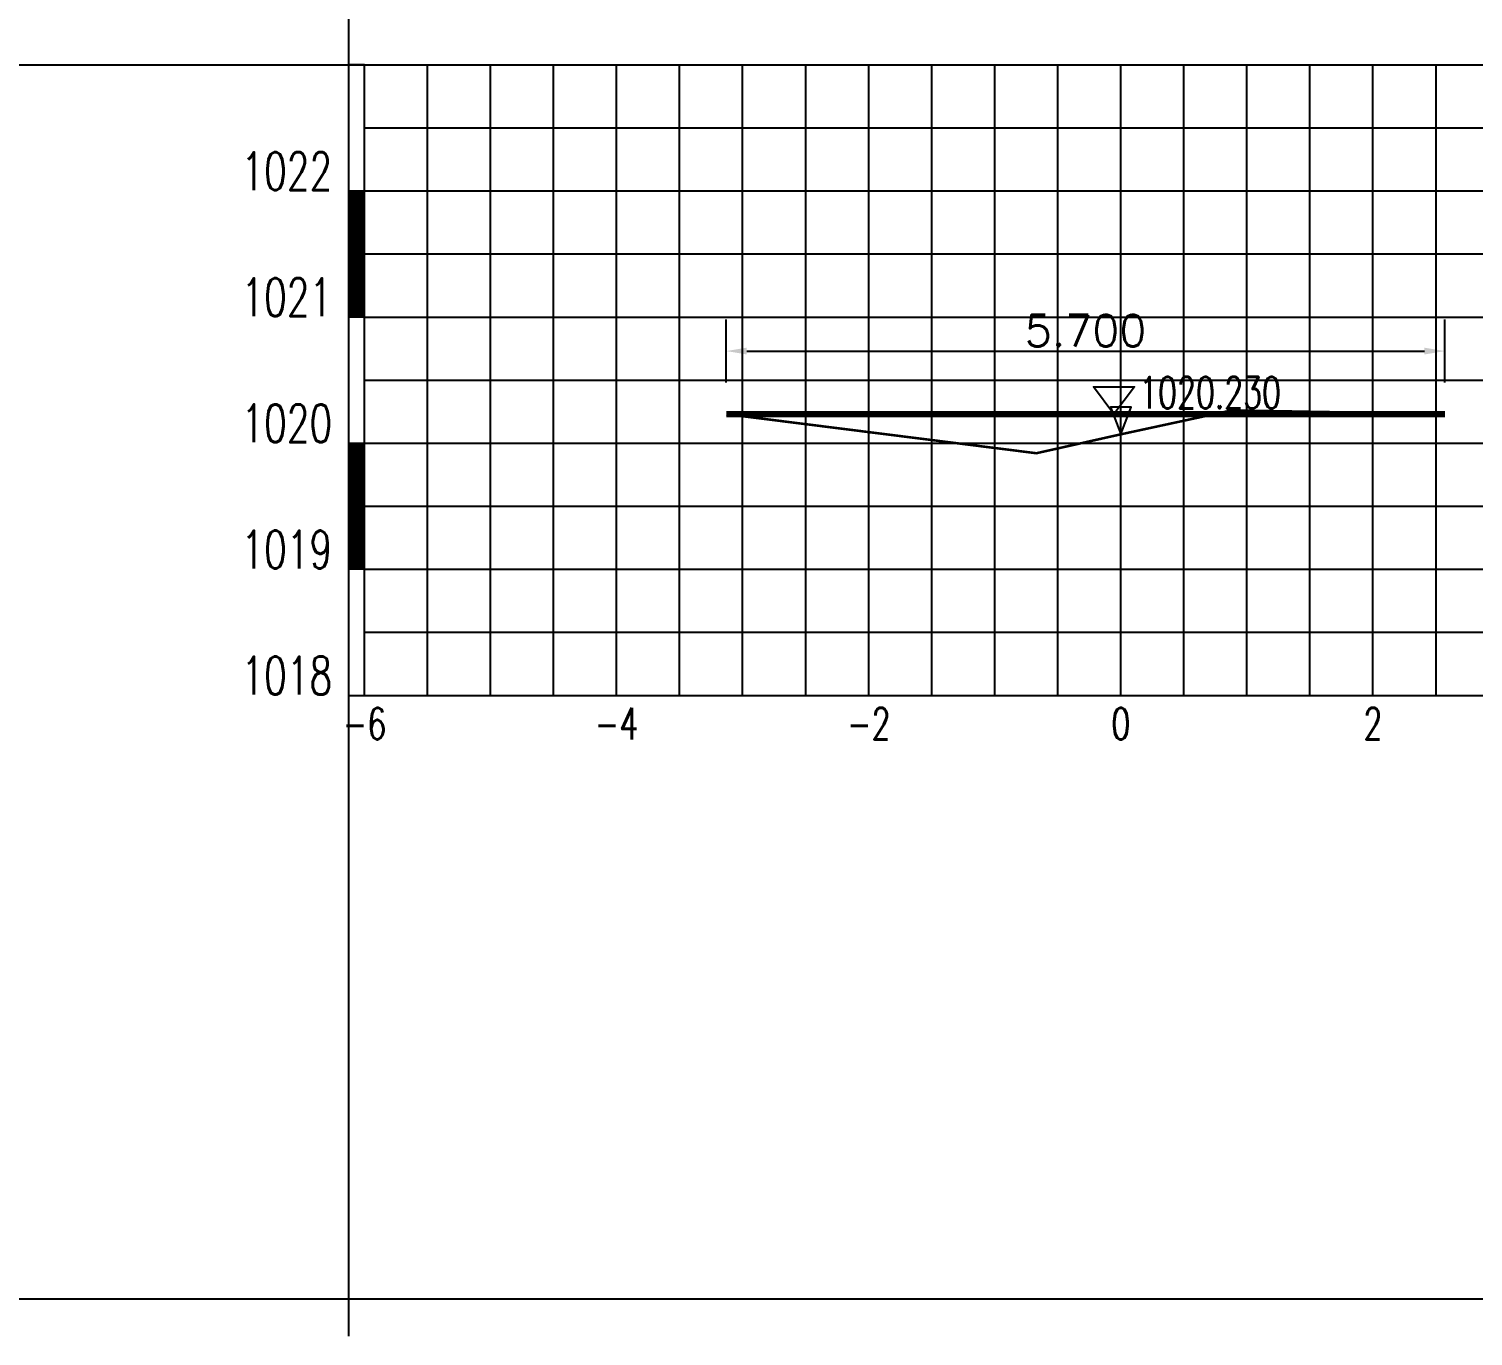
# Model space of a CAD drawing. Extents: x 695776 to 1250176, y 4443437 to 9025597.
# Drawn here: x 1031485 to 1042941, y 4547339 to 4557705 of the extents above; entities that cross this region are included whole.
import ezdxf
from ezdxf.enums import TextEntityAlignment as Align

# ---------------------------------------------------------------- set-up
doc = ezdxf.new("R2010")
doc.units = 0
doc.header["$LTSCALE"] = 0.5
doc.header["$PDSIZE"] = 0.2
doc.linetypes.add('ACAD_ISO07W100', pattern=[3.5, 0.5, -3])
doc.linetypes.add('CENTER2', pattern=[28.575, 19.05, -3.175, 3.175, -3.175])
doc.layers.get('0').update_dxf_attribs({"linetype": 'CONTINUOUS'})
doc.layers.get('Defpoints').update_dxf_attribs({"linetype": 'CONTINUOUS'})
for name, color, linetype in [('KEDU', 7, 'CONTINUOUS'), ('MIGE', 4, 'ACAD_ISO07W100'), ('MIGE1', 11, 'CONTINUOUS'), ('SANJIAO', 212, 'CONTINUOUS'), ('SHEJI', 1, 'CONTINUOUS'), ('YUANSHI', 2, 'CONTINUOUS'), ('YUANSHI1', 73, 'CONTINUOUS'), ('ZHOUXIAN', 20, 'CENTER2'), ('辅助线', 3, 'CONTINUOUS')]:
    doc.layers.add(name, color=color, linetype=linetype)
doc.styles.get("Standard").update_dxf_attribs({"font": 'rs.shx', "bigfont": 'hztxt.shx'})
doc.dimstyles.get("Standard").update_dxf_attribs({"dimtxt": 0.18, "dimasz": 0.18, "dimexe": 0.18, "dimexo": 0.0625, "dimgap": 0.09, "dimtad": 0, "dimtih": 1, "dimtoh": 1, "dimdec": 4, "dimzin": 0, "dimdsep": 46, "dimtxsty": 'Standard', "dimcen": 0.09, "dimadec": 0, "dimazin": 0, "dimtfac": 1, "dimtdec": 4, "dimtofl": 0, "dimtmove": 0, "dimatfit": 3, "dimfxl": 0, "dimtolj": 1, "dimtzin": 0, "dimarcsym": 0})

# ---------------------------------------------------------------- blocks, each defined once
blk = doc.blocks.new('zhunghao')
blk.add_lwpolyline([(0, 0), (0.326, 0.863), (-0.326, 0.863), (0, 0)])
blk = doc.blocks.new('ele_sym08')
blk.add_line((0, 0), (5.597, 0))
blk.add_lwpolyline([(0.901, -0.002), (0.249, 0.861), (1.553, 0.861), (0.901, -0.002)])
at = {"width": 0.7}
blk.add_attdef('ELEVAT', (1.703, 0.181), '', height=1, dxfattribs=at)
blk = doc.blocks.new('*D721')
at = {"color": 0, "lineweight": -2}
for p, q in [((1037017, 4554900), (1037017, 4555400)), ((1042717, 4554900), (1042717, 4555400)), ((1037180, 4555150), (1042555, 4555150))]:
    blk.add_line(p, q, dxfattribs=at)
at = {"color": 0}
for points in [[(1037180, 4555177), (1037180, 4555123), (1037017, 4555150)], [(1042555, 4555177), (1042555, 4555123), (1042717, 4555150)]]:
    blk.add_solid(points, dxfattribs=at)
at = {"layer": 'Defpoints', "color": 0}
for p in [(1042717, 4555150), (1037017, 4554650), (1042717, 4554650)]:
    blk.add_point(p, dxfattribs=at)
at = {"color": 0, "insert": (1039867, 4555312), "char_height": 250, "attachment_point": 5}
blk.add_mtext('\\A1;5.700', dxfattribs=at)
blk = doc.blocks.new('bc1_100')
blk.add_lwpolyline([(0.064, 1), (-0.063, 1), (-0.063, 0), (0.064, 0)], close=True)
at = {"width": 0.7}
blk.add_attdef('BC', text='', height=0.3, dxfattribs=at).set_placement((-0.193, 0.007), align=Align.RIGHT)
blk = doc.blocks.new('bc0_100')
for p, q in [((-0.063, 1), (-0.063, 0)), ((0.063, 0), (0.063, 1))]:
    blk.add_line(p, q)
at = {"const_width": 0.126}
blk.add_lwpolyline([(0, 1), (0, 0)], dxfattribs=at)
at = {"width": 0.7}
blk.add_attdef('BC', text='', height=0.3, dxfattribs=at).set_placement((-0.193, 0.007), align=Align.RIGHT)

msp = doc.modelspace()

# ---------------------------------------------------------------- linework, layer by layer
at = {"layer": 'MIGE', "linetype": 'Continuous'}
for p, q in [((1034647.1577, 4552419.8741), (1034647.1577, 4557419.8741)), ((1035647.1577, 4552419.8741), (1035647.1577, 4557419.8741)), ((1036647.1577, 4552419.8741), (1036647.1577, 4557419.8741)), ((1037647.1577, 4552419.8741), (1037647.1577, 4557419.8741)), ((1038647.1577, 4552419.8741), (1038647.1577, 4557419.8741)), ((1039647.1577, 4552419.8741), (1039647.1577, 4557419.8741)), ((1040647.1577, 4552419.8741), (1040647.1577, 4557419.8741)), ((1041647.1577, 4552419.8741), (1041647.1577, 4557419.8741)), ((1042647.1577, 4552419.8741), (1042647.1577, 4557419.8741)), ((1034147.1577, 4556919.8741), (1046147.1577, 4556919.8741)), ((1034147.1577, 4555919.8741), (1046147.1577, 4555919.8741)), ((1034147.1577, 4554919.8741), (1046147.1577, 4554919.8741)), ((1034147.1577, 4553919.8741), (1046147.1577, 4553919.8741)), ((1034147.1577, 4552919.8741), (1046147.1577, 4552919.8741))]:
    msp.add_line(p, q, dxfattribs=at)
at = {"layer": 'MIGE1'}
for p, q in [((1034147.1577, 4557419.8741), (1046147.1577, 4557419.8741)), ((1034147.1577, 4552419.8741), (1034147.1577, 4557419.8741)), ((1035147.1577, 4552419.8741), (1035147.1577, 4557419.8741)), ((1036147.1577, 4552419.8741), (1036147.1577, 4557419.8741)), ((1037147.1577, 4552419.8741), (1037147.1577, 4557419.8741)), ((1038147.1577, 4552419.8741), (1038147.1577, 4557419.8741)), ((1039147.1577, 4552419.8741), (1039147.1577, 4557419.8741)), ((1040147.1577, 4552419.8741), (1040147.1577, 4557419.8741)), ((1041147.1577, 4552419.8741), (1041147.1577, 4557419.8741)), ((1042147.1577, 4552419.8741), (1042147.1577, 4557419.8741)), ((1034147.1577, 4556419.8741), (1046147.1577, 4556419.8741)), ((1034147.1577, 4555419.8741), (1046147.1577, 4555419.8741)), ((1034147.1577, 4554419.8741), (1046147.1577, 4554419.8741)), ((1034147.1577, 4553419.8741), (1046147.1577, 4553419.8741)), ((1034147.1577, 4552419.8741), (1046147.1577, 4552419.8741))]:
    msp.add_line(p, q, dxfattribs=at)
at = {"layer": 'SHEJI', "const_width": 50}
msp.add_lwpolyline([(1037017.1577, 4554649.8741), (1040147.1577, 4554649.8741), (1040888.2103, 4554649.8741), (1042717.1577, 4554649.8741)], dxfattribs=at)
at = {"layer": 'YUANSHI', "const_width": 20}
msp.add_lwpolyline([(1040888.2103, 4554649.8741), (1041027.1577, 4554679.8741), (1042717.1577, 4554649.8741)], dxfattribs=at)
at = {"layer": 'YUANSHI1', "const_width": 20}
msp.add_lwpolyline([(1037017.1577, 4554649.8741), (1039477.1577, 4554339.8741), (1040147.1577, 4554489.8741), (1040888.2103, 4554649.8741)], dxfattribs=at)
at = {"layer": 'ZHOUXIAN'}
msp.add_line((1040147.1577, 4553839.8741), (1040147.1577, 4555179.8741), dxfattribs=at)
at = {"layer": '辅助线'}
for points in [[(1034020.9622, 4568016.1388), (1034020.9622, 4547338.7403)], [(1003762.4414, 4557419.8741), (1046217.783, 4557419.8741)], [(1003762.4414, 4547633.5904), (1045767.763, 4547633.5904)]]:
    msp.add_lwpolyline(points, dxfattribs=at)

# ---------------------------------------------------------------- block references
at = {"xscale": 250, "yscale": 250, "zscale": 250}
msp.add_blockref('ele_sym08', (1039867.1577, 4554649.8741), dxfattribs=at).add_auto_attribs({'ELEVAT': '1020.230'})
at = {"layer": 'KEDU', "xscale": 1000, "yscale": 1000, "zscale": 1000}
for name, p, values in [('bc1_100', (1034083.9097, 4556419.8741), {'BC': '1022'}), ('bc0_100', (1034083.9097, 4555419.8741), {'BC': '1021'}), ('bc1_100', (1034083.9097, 4554419.8741), {'BC': '1020'}), ('bc0_100', (1034083.9097, 4553419.8741), {'BC': '1019'}), ('bc1_100', (1034083.9097, 4552419.8741), {'BC': '1018'})]:
    msp.add_blockref(name, p, dxfattribs=at).add_auto_attribs(values)
at = {"layer": 'SANJIAO', "xscale": 250, "yscale": 250, "zscale": 250}
msp.add_blockref('zhunghao', (1040147.1577, 4554489.8741), dxfattribs=at)

# ---------------------------------------------------------------- texts
at = {"layer": 'KEDU', "width": 0.7}
for s, p in [('-6', (1034147.1577, 4552069.8741)), ('-4', (1036147.1577, 4552069.8741)), ('-2', (1038147.1577, 4552069.8741)), ('0', (1040147.1577, 4552069.8741)), ('0', (1040147.1577, 4552069.8741)), ('2', (1042147.1577, 4552069.8741))]:
    msp.add_text(s, height=250, dxfattribs=at).set_placement(p, align=Align.CENTER)

# ---------------------------------------------------------------- dimensions: what is measured, and where the dimension line sits
dim = msp.add_linear_dim(base=(1042717.1577, 4555149.8741), p1=(1037017.1577, 4554649.8741), p2=(1042717.1577, 4554649.8741), dimstyle='Standard', override={"dimtxt": 250, "dimasz": 162.5, "dimexe": 250, "dimexo": 250, "dimgap": 37.5, "dimtad": 1, "dimtih": 0, "dimtoh": 0, "dimdec": 3, "dimlfac": 0.001})
dim.commit()
dim.dimension.update_dxf_attribs({"geometry": '*D721', "text_midpoint": (1039867.1577, 4555312.3741)})

doc.saveas('drawing.dxf')
